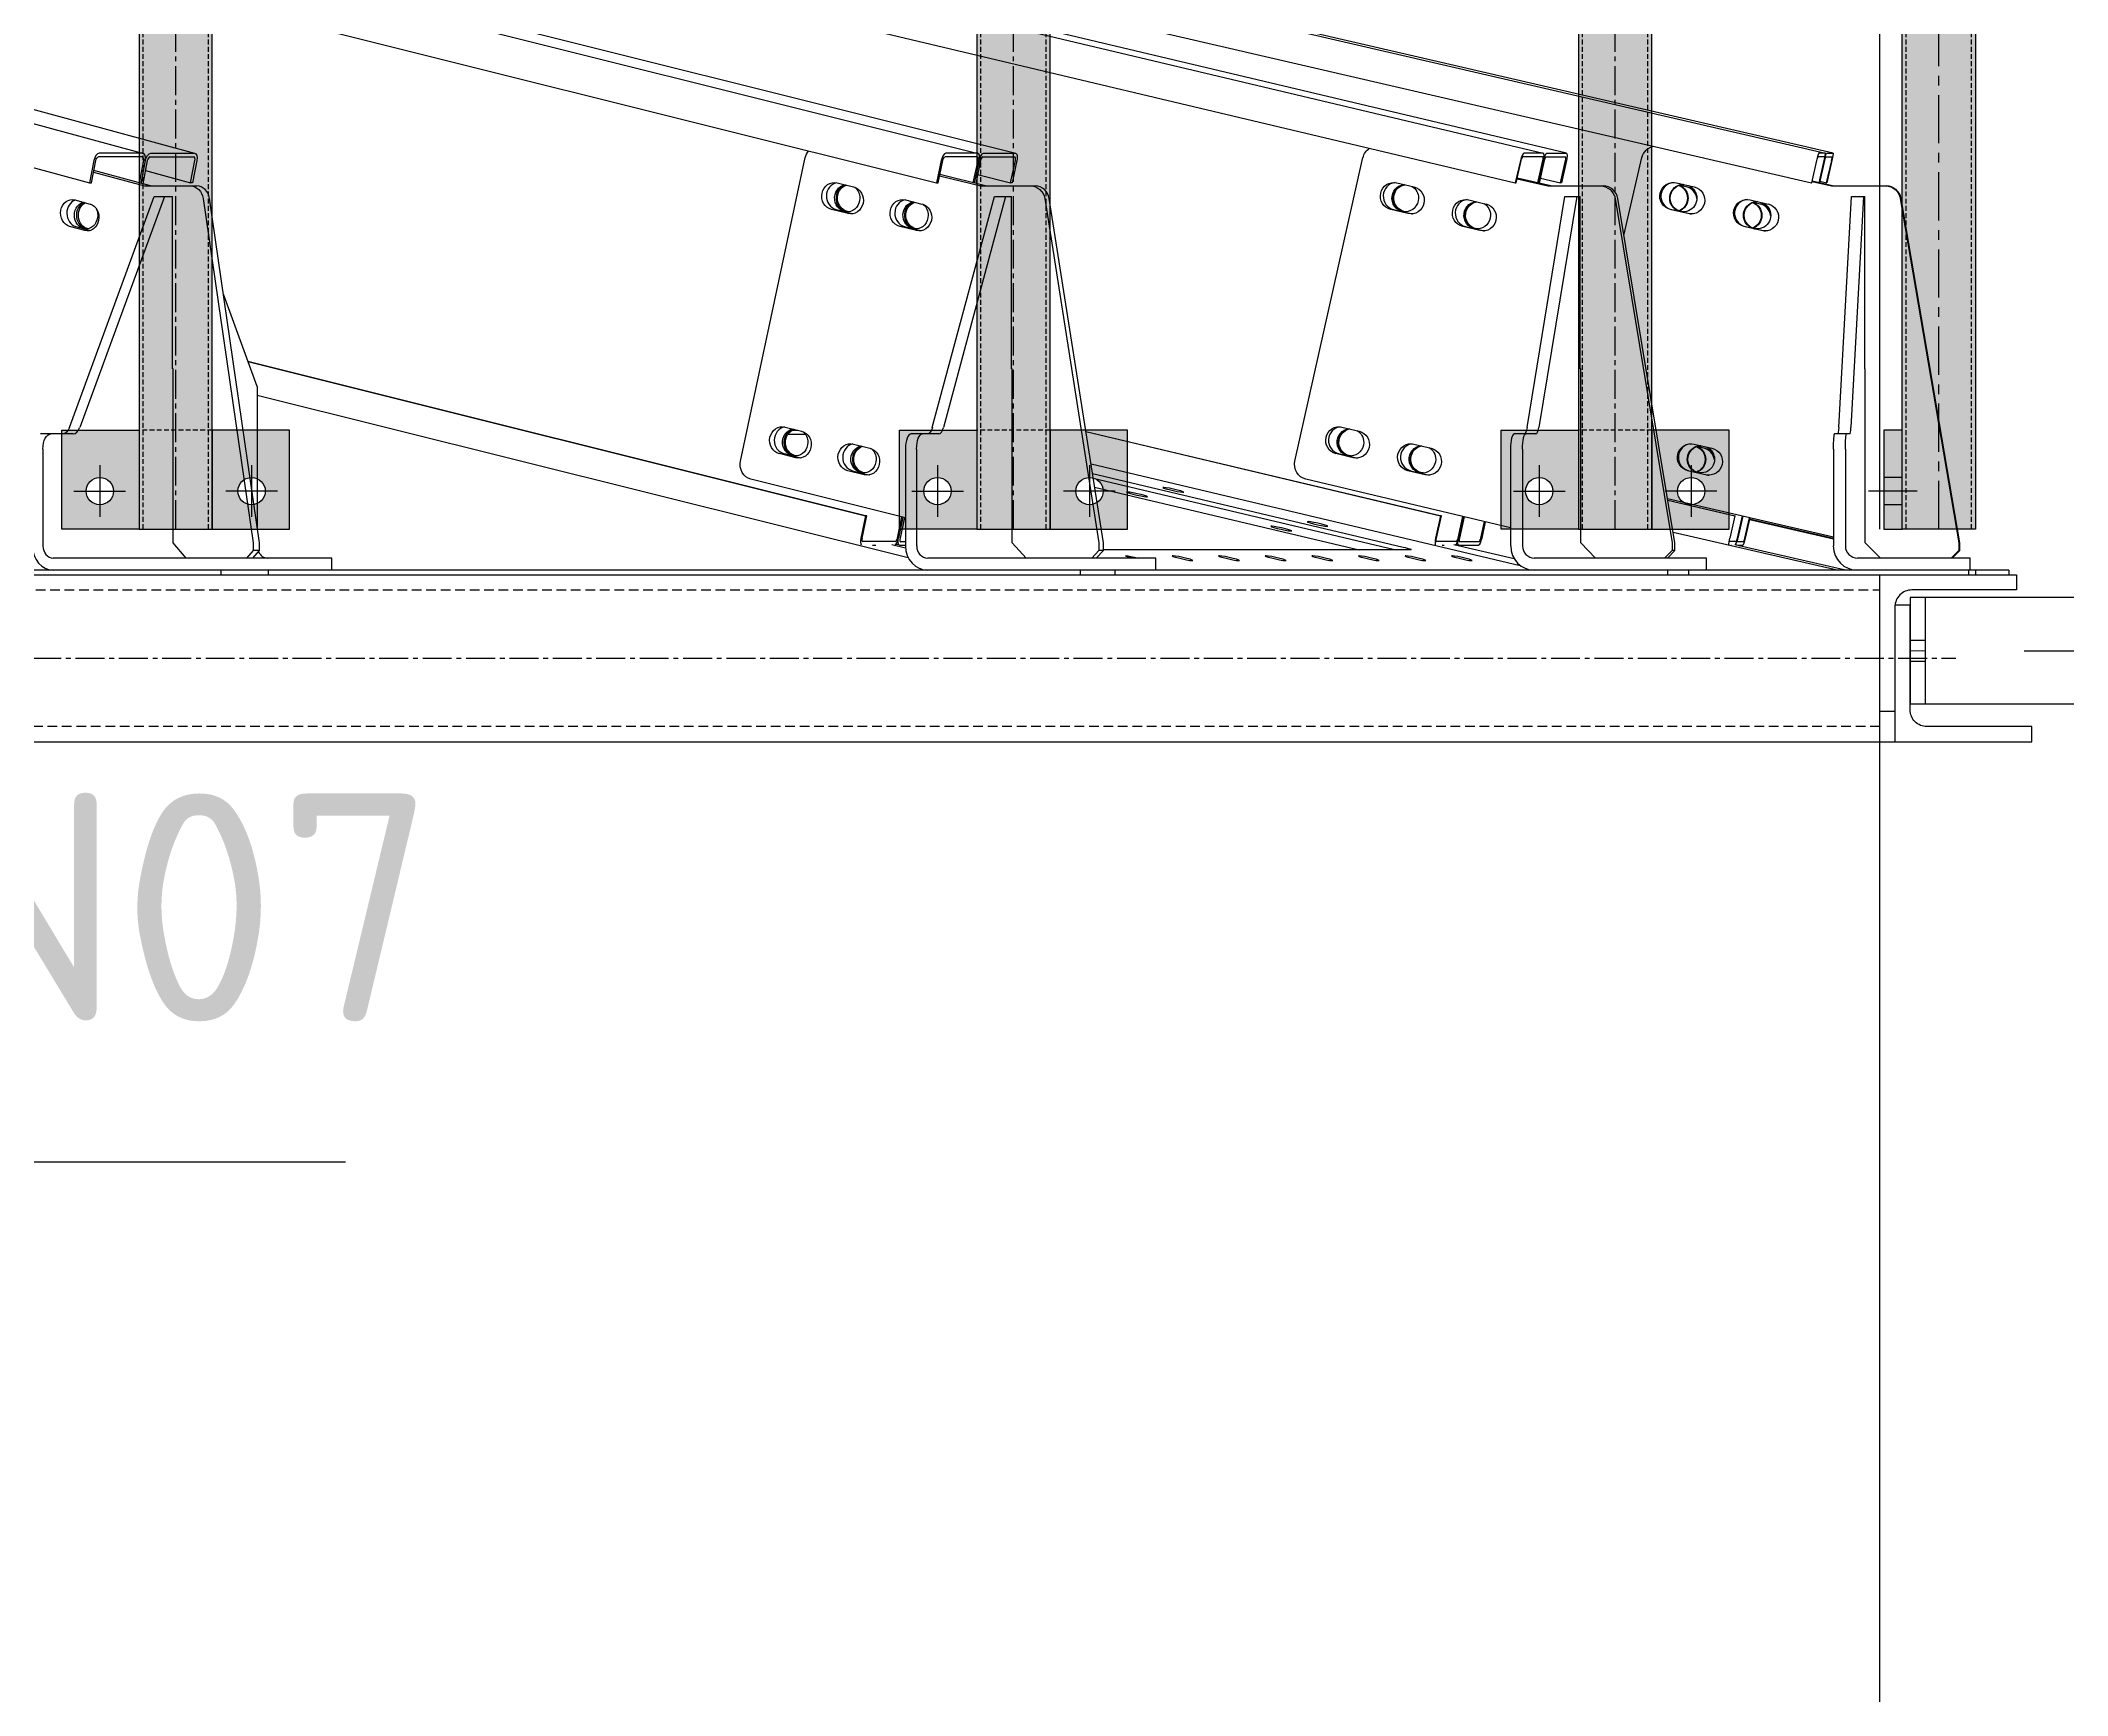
# Model space of a CAD drawing. Header units: millimetres. Extents: x -272986 to 200319, y -34579 to 49604.
# Drawn here: x 14386 to 15721, y 12907 to 13997 of the extents above; entities that cross this region are included whole.
import ezdxf

# ---------------------------------------------------------------- set-up
doc = ezdxf.new("R2010")
doc.units = ezdxf.units.MM
for name, pattern in [('CENTER', [50.8, 31.75, -6.35, 6.35, -6.35]), ('CENTER2', [28.575, 19.05, -3.175, 3.175, -3.175]), ('HIDDEN', [9.525, 6.35, -3.175]), ('HIDDEN2', [4.7625, 3.175, -1.5875])]:
    doc.linetypes.add(name, pattern=pattern)
doc.layers.get('Defpoints').update_dxf_attribs({"color": 9})
doc.layers.add('BALMORAL Centerline (ISO)', color=1, linetype='Continuous', lineweight=18, true_color=0xff0000)
for name, color, linetype in [('X 0001 M', 7, 'Continuous'), ('X 0203 M', 7, 'Continuous'), ('X 0515 M', 7, 'Continuous'), ('X 1001 M', 8, 'HIDDEN2'), ('X 1203 M', 8, 'HIDDEN2'), ('X 1515 M', 8, 'HIDDEN'), ('X 2001 M', 1, 'CENTER2'), ('X 2203 M', 1, 'CENTER'), ('X 3001 D', 5, 'Continuous'), ('X 5001 H', 8, 'Continuous'), ('X 5203 H', 255, 'Continuous')]:
    doc.layers.add(name, color=color, linetype=linetype)
doc.layers.add('X 5999 H', color=7, linetype='Continuous', true_color=0xffffff)
doc.styles.add('BIT STD. 2.5', font='isocpeur.ttf', dxfattribs={"height": 2.5})
doc.styles.add('BIT STD. 3.0', font='isocpeur.ttf', dxfattribs={"height": 2.5})
doc.dimstyles.new('BIT STD. 2.5', dxfattribs={"dimtxt": 2.5, "dimasz": 2.5, "dimexe": 1, "dimexo": 0.75, "dimgap": 1, "dimtad": 1, "dimdec": 0, "dimdsep": 46, "dimtxsty": 'BIT STD. 2.5', "dimcen": 0, "dimadec": 0, "dimazin": 0, "dimtfac": 1, "dimtdec": 0, "dimtmove": 0, "dimatfit": 3, "dimfxl": 1, "dimtfill": 1, "dimlwd": -1, "dimlwe": -1, "dimarcsym": 0})
doc.dimstyles.new('BIT STD. 3.0', dxfattribs={"dimtxt": 3, "dimasz": 3, "dimexe": 1, "dimexo": 0.75, "dimgap": 1, "dimtad": 1, "dimdec": 0, "dimdsep": 46, "dimtxsty": 'BIT STD. 3.0', "dimcen": 0, "dimadec": 0, "dimazin": 0, "dimtfac": 1, "dimtdec": 0, "dimtmove": 0, "dimatfit": 3, "dimfxl": 1, "dimtfill": 1, "dimlwd": -1, "dimlwe": -1, "dimarcsym": 0})

# ---------------------------------------------------------------- blocks, each defined once
blk = doc.blocks.new('A$C79477E6E')
at = {"extrusion": (0, 1, 0)}
for p, q in [((1005.8, 1807.2), (6655.1, 277.5)), ((6689.1, 277.5), (1039.7, 1807.2)), ((1083.3, 1807.2), (7204.7, 277.5)), ((7229.6, 277.5), (1108.2, 1807.2)), ((1134.3, 1807.2), (7576.9, 277.6)), ((7592.1, 277.6), (1149.5, 1807.2)), ((1157.4, 1807.2), (7762.7, 277.6)), ((7767.8, 277.6), (1162.5, 1807.2)), ((1334.4, 1689.1), (6619.6, 258.1)), ((1775.7, 1607.9), (7177.4, 258.1)), ((2524.8, 1453.2), (7558.5, 258.1)), ((4532.6, 1004), (7753.5, 258.1)), ((6622.5, 272.7), (6619.6, 258.1)), ((6620.9, 258.1), (6623.8, 272.7)), ((6654.3, 275.1), (6625.6, 275.1)), ((6654.8, 277.6), (6626, 277.6)), ((6655.1, 272.7), (6652.3, 258.1)), ((6656.4, 272.7), (6653.5, 257.7)), ((6657.7, 272.7), (6654.7, 257.4)), ((6659.5, 275.1), (6688.3, 275.1)), ((6660, 277.6), (6688.7, 277.6)), ((6686.2, 258.1), (6689.1, 272.7)), ((6690.4, 272.7), (6687.5, 258.1)), ((7048.3, 74.9), (7090.9, 274.7)), ((7180.5, 272.7), (7177.4, 258.1)), ((7178.4, 258.1), (7181.5, 272.7)), ((7204, 275.1), (7183, 275.1)), ((7204.5, 277.6), (7183.5, 277.6)), ((7204.5, 272.7), (7201.3, 258.1)), ((7205.4, 272.7), (7202.2, 257.9)), ((7206.4, 272.7), (7203.2, 257.6)), ((7207.8, 275.1), (7228.9, 275.1)), ((7208.4, 277.6), (7229.4, 277.6)), ((7226.2, 258.1), (7229.3, 272.7)), ((7230.3, 272.7), (7227.2, 258.1)), ((7413.3, 74.9), (7458.2, 274.7)), ((7561.8, 272.7), (7558.5, 258.1)), ((7559.1, 258.1), (7562.4, 272.7)), ((7576.3, 275.1), (7563.5, 275.1)), ((7576.9, 277.6), (7564, 277.6)), ((7576.4, 272.7), (7573.1, 258.1)), ((7577, 272.7), (7573.6, 257.9)), ((7577.5, 272.7), (7574.2, 257.8)), ((7578.7, 275.1), (7591.5, 275.1)), ((7579.2, 277.6), (7592.1, 277.6)), ((7588.3, 258.1), (7591.6, 272.7)), ((7592.1, 272.7), (7588.9, 258.1)), ((7630, 223.3), (7641.9, 274.7)), ((7756.8, 272.7), (7753.5, 258.1)), ((7753.7, 258.1), (7757, 272.7)), ((7762.1, 275.1), (7757.8, 275.1)), ((7762.7, 277.6), (7758.4, 277.6)), ((7761.7, 272.7), (7758.4, 258.1)), ((7761.9, 272.7), (7758.6, 258)), ((7762.1, 272.7), (7758.8, 258)), ((7762.9, 275.1), (7767.2, 275.1)), ((7763.5, 277.6), (7767.8, 277.6)), ((7763.5, 258.1), (7766.8, 272.7)), ((7767, 272.7), (7763.7, 258.1)), ((6619.6, 258.1), (6620.9, 258.1)), ((6622.3, 265.1), (6655.8, 256)), ((6659.9, 256), (6622.5, 266.1)), ((6655.8, 256), (6690.3, 256)), ((6656.5, 266.1), (6686.2, 258.1)), ((6687.5, 258.1), (6686.2, 258.1)), ((7112, 258.1), (7122.8, 255.4)), ((7177.4, 258.1), (7178.4, 258.1)), ((7179.4, 262.8), (7206.6, 256)), ((7209.7, 256), (7179.5, 263.5)), ((7204.4, 263.5), (7226.2, 258.1)), ((7206.6, 256), (7242.5, 256)), ((7227.2, 258.1), (7226.2, 258.1)), ((7480.4, 258.1), (7491.8, 255.4)), ((7558.5, 258.1), (7559.1, 258.1)), ((7559.7, 260.8), (7580, 256)), ((7581.9, 256), (7559.8, 261.2)), ((7575, 261.2), (7588.3, 258.1)), ((7580, 256), (7616.4, 256)), ((7588.9, 258.1), (7588.3, 258.1)), ((7664.6, 258.1), (7676.3, 255.4)), ((7671.2, 255.4), (7666.5, 256.5)), ((7666.8, 256.6), (7671.8, 255.4)), ((7753.5, 258.1), (7753.7, 258.1)), ((7767.4, 256), (7753.9, 259.1)), ((7753.9, 259), (7766.7, 256)), ((7759, 259.1), (7763.5, 258.1)), ((7763.7, 258.1), (7763.5, 258.1)), ((7766.7, 256), (7802.8, 256)), ((6606.4, 97), (6662.2, 249)), ((6610, 246.8), (6620, 244.1)), ((6669, 249), (6613.2, 97)), ((6662.2, 249), (6674.3, 249)), ((6674.3, 135.5), (6674.3, 249)), ((6694.5, 247.7), (6727.4, 21)), ((6731.6, 21), (6698.7, 247.7)), ((7119.1, 237.9), (7108.2, 240.6)), ((7111.3, 240.6), (7122.1, 237.9)), ((7157, 246.8), (7167.8, 244.1)), ((7174.6, 97), (7215.5, 249)), ((7222.9, 249), (7182, 97)), ((7215.5, 249), (7226.7, 249)), ((7226.7, 135.5), (7226.7, 249)), ((7248.6, 247.7), (7284.2, 21)), ((7287.3, 21), (7251.6, 247.7)), ((7487.8, 237.9), (7476.5, 240.6)), ((7478.3, 240.6), (7489.7, 237.9)), ((7527.8, 246.8), (7539.2, 244.1)), ((7566.2, 97), (7591.2, 249)), ((7598.9, 249), (7574, 97)), ((7591.2, 249), (7601.3, 249)), ((7601.3, 135.5), (7601.3, 249)), ((7624.2, 247.7), (7661.7, 21)), ((7663.5, 21), (7626, 247.7)), ((7672.3, 237.9), (7660.6, 240.6)), ((7661.2, 240.6), (7672.9, 237.9)), ((7713.2, 246.8), (7724.9, 244.1)), ((7719.8, 244.1), (7715.1, 245.2)), ((7715.4, 245.3), (7720.4, 244.1)), ((7771.5, 97), (7779.9, 249)), ((7787.8, 249), (7779.5, 97)), ((7779.9, 249), (7788.6, 249)), ((7788.6, 135.5), (7788.6, 249)), ((7812, 247.7), (7850.5, 21)), ((7851.1, 21), (7812.6, 247.7)), ((6616.5, 226.6), (6606.5, 229.3)), ((6610.7, 229.3), (6620.3, 226.7)), ((7164.1, 226.6), (7153.3, 229.3)), ((7156.3, 229.3), (7167.1, 226.6)), ((7535.2, 226.6), (7523.9, 229.3)), ((7525.7, 229.3), (7537.1, 226.6)), ((7720.8, 226.6), (7709.2, 229.3)), ((7709.8, 229.3), (7721.5, 226.6)), ((6730.1, 124), (6707.8, 184.7)), ((6674.7, 135.5), (6674.3, 135.5)), ((6674.7, 21), (6674.7, 135.5)), ((6723.9, 140.7), (7131.6, 38.8)), ((6724, 140.5), (7130.7, 38.8)), ((7227.2, 135.5), (7226.7, 135.5)), ((7227.2, 21), (7227.2, 135.5)), ((7601.6, 135.5), (7601.3, 135.5)), ((7601.6, 21), (7601.6, 135.5)), ((7788.9, 135.5), (7788.7, 135.5)), ((7788.9, 21), (7788.9, 135.5)), ((6730.1, 124), (6730.1, 31.2)), ((6730.1, 118.2), (7158.7, 11.4)), ((7077.7, 97.3), (7088.5, 94.6)), ((7082.5, 95.2), (7086.1, 95.2)), ((7275.7, 94.4), (7509.9, 38.8)), ((7275.7, 94.3), (7509.3, 38.8)), ((7444.3, 97.3), (7455.7, 94.6)), ((6608.9, 92.8), (6587.4, 92.8)), ((6589, 82.8), (6589, 19)), ((7091.1, 92.3), (7079.4, 92.3)), ((7122.7, 86.1), (7133.5, 83.4)), ((7156.9, 82.8), (7156.9, 19)), ((7178.9, 92.8), (7160.7, 92.8)), ((7164.3, 82.8), (7164.3, 19)), ((7491.7, 86.1), (7503.1, 83.4)), ((7555.4, 82.8), (7555.4, 19)), ((7572.1, 92.8), (7557.7, 92.8)), ((7563.2, 82.8), (7563.2, 19)), ((7676.2, 86.1), (7687.9, 83.4)), ((7682.7, 83.4), (7678.1, 84.5)), ((7678.3, 84.5), (7683.4, 83.4)), ((7767.9, 82.8), (7767.9, 19)), ((7778.8, 92.8), (7768.6, 92.8)), ((7775.8, 82.8), (7775.8, 19)), ((7084.8, 77.1), (7074, 79.8)), ((7077, 79.8), (7087.8, 77.1)), ((7129.8, 65.8), (7119, 68.5)), ((7122, 68.5), (7132.8, 65.8)), ((7279.1, 73.1), (7561.6, 6.2)), ((7451.8, 77.1), (7440.4, 79.8)), ((7442.3, 79.8), (7453.6, 77.1)), ((7499.1, 65.8), (7487.8, 68.5)), ((7489.6, 68.5), (7501, 65.8)), ((7683.8, 65.8), (7672.2, 68.5)), ((7672.8, 68.5), (7684.5, 65.8)), ((7156.9, 37.5), (7055.2, 62.9)), ((7280.1, 66.6), (7484.7, 18.2)), ((7478.9, 16.5), (7280.6, 63.4)), ((7281.5, 57.7), (7455.6, 16.5)), ((7555.4, 30.9), (7420.6, 62.9)), ((7767.9, 24.8), (7658.7, 50.1)), ((7658.9, 49.1), (7703, 38.8)), ((7658.9, 49.1), (7703.2, 38.8)), ((7130.7, 38.8), (7127.5, 24.2)), ((7128.5, 24.2), (7131.6, 38.8)), ((7131.6, 38.8), (7130.7, 38.8)), ((7154.4, 38.1), (7151.5, 24.2)), ((7155.3, 37.9), (7152.4, 24.2)), ((7156.2, 37.7), (7153.4, 24.2)), ((7509.3, 38.8), (7506, 24.2)), ((7506.6, 24.2), (7509.9, 38.8)), ((7509.9, 38.8), (7509.3, 38.8)), ((7523.8, 38.4), (7520.6, 24.2)), ((7524.3, 38.3), (7521.2, 24.2)), ((7524.9, 38.2), (7521.8, 24.2)), ((7535.8, 24.2), (7538.2, 35)), ((7538.7, 34.9), (7536.4, 24.2)), ((7662.4, 28.1), (7771.2, 3)), ((7703, 38.8), (7699.7, 24.2)), ((7699.9, 24.2), (7703.2, 38.8)), ((7703.2, 38.8), (7703, 38.8)), ((7707.9, 38.7), (7704.6, 24.2)), ((7708.1, 38.7), (7704.8, 24.2)), ((7708.3, 38.6), (7705, 24.2)), ((7709.7, 24.2), (7712.7, 37.6)), ((7712.9, 37.5), (7709.9, 24.2)), ((7767.9, 23.8), (7712.7, 36.6)), ((7712.7, 36.4), (7767.9, 23.6)), ((6683.3, 11), (6674.7, 21)), ((6727.4, 16), (6723.1, 11)), ((6727.3, 11), (6731.6, 16)), ((6727.4, 21), (6727.4, 16)), ((6731.6, 16), (6727.4, 16)), ((6731.6, 16), (6731.6, 21)), ((7150, 21.8), (7128.9, 21.8)), ((7135.3, 19.4), (7137.5, 19.4)), ((7157, 17.6), (7148, 19.8)), ((7153.1, 19.4), (7150.6, 20)), ((7153.3, 19.4), (7156.9, 19.4)), ((7153.8, 21.8), (7156.9, 21.8)), ((7236.4, 11), (7227.2, 21)), ((7284.2, 16), (7279.6, 11)), ((7282.6, 11), (7287.3, 16)), ((7284.2, 21), (7284.2, 16)), ((7287.3, 16), (7284.2, 16)), ((7287.3, 16), (7287.3, 21)), ((7489.5, 16.5), (7287.3, 16.5)), ((7519.5, 21.8), (7506.6, 21.8)), ((7510.3, 19.4), (7511.6, 19.4)), ((7557.8, 10.4), (7518.1, 19.8)), ((7521.2, 19.4), (7519.5, 19.8)), ((7521.3, 19.4), (7534.1, 19.4)), ((7521.8, 21.8), (7534.6, 21.8)), ((7611.4, 11), (7601.6, 21)), ((7661.7, 16), (7656.8, 11)), ((7658.7, 11), (7663.5, 16)), ((7661.7, 21), (7661.7, 16)), ((7663.5, 16), (7661.7, 16)), ((7663.5, 16), (7663.5, 21)), ((7703.8, 21.8), (7699.5, 21.8)), ((7700.3, 19.4), (7700.8, 19.4)), ((7775.9, 3), (7703, 19.8)), ((7704.6, 21.8), (7708.9, 21.8)), ((7705.1, 19.4), (7708.3, 19.4)), ((7798.9, 11), (7788.9, 21)), ((7850.5, 16), (7845.5, 11)), ((7846.1, 11), (7851.1, 16)), ((7850.5, 21), (7850.5, 16)), ((7851.1, 16), (7850.5, 16)), ((7851.1, 16), (7851.1, 21)), ((7883.5, 3), (-7883.5, 3)), ((-7883.5, 0), (7883.5, 0)), ((6779.2, 11), (6595.8, 11)), ((6706.2, 3), (6706.2, 0)), ((6737.3, 3), (6737.3, 0)), ((6779.2, 3), (6779.2, 11)), ((7321.8, 11), (7171.7, 11)), ((7271.9, 3), (7271.9, 0)), ((7294.8, 3), (7294.8, 0)), ((7321.8, 3), (7321.8, 11)), ((7684.4, 11), (7571, 11)), ((7658.7, 3), (7658.7, 0)), ((7672.6, 3), (7672.6, 0)), ((7684.4, 3), (7684.4, 11)), ((7858, 11), (7783.8, 11)), ((7856.8, 3), (7856.8, 0)), ((7858.1, 3), (7858.1, 11)), ((7861.5, 3), (7861.5, 0)), ((7883.5, 3), (7883.5, 0))]:
    blk.add_line(p, q, dxfattribs=at)
at = {"extrusion": (0, 0, -1)}
for centre, major_axis, ratio, start_param, end_param in [((7467.7, 272.4), (0, 10), 0.97237, -1.343904, -0.560469), ((7651.6, 272.4), (0, 10), 0.996917, -1.343904, -0.215891), ((6625.1, 272.7), (0.65, 2.41), 0.509107, -1.707783, -0.136987), ((6653.8, 272.7), (0.65, 2.41), 0.509107, -0.136987, 1.433809), ((6659, 272.7), (1.31, 4.83), 0.509107, -1.707783, -0.136987), ((6687.8, 272.7), (1.31, 4.83), 0.509107, -0.136987, 1.433809), ((7099.9, 272.4), (0, 10), 0.92388, -1.343904, -0.829253), ((7182.4, 272.7), (0.61, 2.43), 0.372875, -1.663706, -0.09291), ((7203.5, 272.7), (0.61, 2.43), 0.372875, -0.09291, 1.477887), ((7207.3, 272.7), (1.21, 4.85), 0.372875, -1.663706, -0.09291), ((7228.4, 272.7), (1.21, 4.85), 0.372875, -0.09291, 1.477887), ((7563, 272.7), (0.58, 2.43), 0.227462, -1.62475, -0.053954), ((7575.8, 272.7), (0.58, 2.43), 0.227462, -0.053954, 1.516843), ((7578.1, 272.7), (1.16, 4.86), 0.227462, -1.62475, -0.053954), ((7591, 272.7), (1.16, 4.86), 0.227462, -0.053954, 1.516843), ((7757.2, 272.7), (0.56, 2.44), 0.076448, -1.588499, -0.017702), ((7761.5, 272.7), (0.56, 2.44), 0.076448, -0.017702, 1.553094), ((7762.3, 272.7), (1.13, 4.87), 0.076448, -1.588499, -0.017702), ((7766.6, 272.7), (1.13, 4.87), 0.076448, -0.017702, 1.553094), ((6686.1, 246), (0, 10), 0.85264, 0, 1.402199), ((7110.1, 249.3), (0, -9), 0.92388, 0.226893, 3.368485), ((7118.6, 248), (0, -9), 0.92388, -1.570796, 2.958622), ((7120.5, 248), (0, -9), 0.92388, 0.115315, 2.843657), ((7120.9, 246.6), (0, 9), 0.92388, 0.226893, 3.368485), ((7118.6, 248), (0, -9), 0.92388, -2.49182, -1.570796), ((7239.5, 246), (0, 10), 0.92388, 0, 1.402199), ((7478.4, 249.3), (0, -9), 0.97237, 0.226893, 3.368485), ((7486, 248), (0, -9), 0.97237, -1.570796, 3.057377), ((7487.2, 248), (0, -9), 0.97237, 0.066738, 2.970881), ((7489.8, 246.6), (0, 9), 0.97237, 0.226893, 3.368485), ((7486, 248), (0, -9), 0.97237, -2.603591, -1.570796), ((7614.6, 246), (0, 10), 0.97237, 0, 1.402199), ((7662.6, 249.3), (0, -9), 0.996917, 0.226893, 3.368485), ((7669.1, 248), (0, -9), 0.996917, -1.570796, 3.190843), ((7669.5, 248), (0, -9), 0.996917, 0.021863, 3.119729), ((7662.9, 248), (0, 9), 0.996917, 0.372789, 1.570796), ((7663.3, 248), (0, 9), 0.996917, 0.349419, 1.570796), ((7669.8, 246.6), (0, 9), 0.996917, 0.226893, 1.003528), ((7674.3, 246.6), (0, 9), 0.996917, 0.226893, 3.368485), ((7669.1, 248), (0, -9), 0.996917, -2.737058, -1.570796), ((7802.2, 246), (0, 10), 0.996917, 0, 1.402199), ((6608.3, 238.1), (0, -9), 0.85264, 0.226893, 3.368485), ((6617.4, 236.7), (0, -9), 0.85264, -1.570796, 2.868243), ((6620, 236.7), (0, -9), 0.85264, 0.171055, 2.726458), ((6618.2, 235.4), (0, 9), 0.85264, 0.226893, 3.368485), ((6617.4, 236.7), (0, -9), 0.85264, -2.089408, -1.570796), ((7155.1, 238.1), (0, -9), 0.92388, 0.226893, 3.368485), ((7163.6, 236.7), (0, -9), 0.92388, -1.570796, 2.958622), ((7165.5, 236.7), (0, -9), 0.92388, 0.115315, 2.843657), ((7165.9, 235.4), (0, 9), 0.92388, 0.226893, 3.368485), ((7163.6, 236.7), (0, -9), 0.92388, -2.49182, -1.570796), ((7525.8, 238.1), (0, -9), 0.97237, 0.226893, 3.368485), ((7533.4, 236.7), (0, -9), 0.97237, -1.570796, 3.057377), ((7534.5, 236.7), (0, -9), 0.97237, 0.066738, 2.970881), ((7537.2, 235.4), (0, 9), 0.97237, 0.226893, 3.368485), ((7533.4, 236.7), (0, -9), 0.97237, -2.603591, -1.570796), ((7662.9, 248), (0, -9), 0.996917, -1.570796, -0.372789), ((7663.3, 248), (0, -9), 0.996917, -1.570796, -0.349419), ((7711.2, 238.1), (0, -9), 0.996917, 0.226893, 3.368485), ((7717.7, 236.7), (0, -9), 0.996917, -1.570796, 3.190843), ((7718, 236.7), (0, -9), 0.996917, 0.021863, 3.119729), ((7711.5, 236.7), (0, 9), 0.996917, 0.372789, 1.570796), ((7711.9, 236.7), (0, 9), 0.996917, 0.349419, 1.570796), ((7718.4, 235.4), (0, 9), 0.996917, 0.226893, 1.003528), ((7722.9, 235.4), (0, 9), 0.996917, 0.226893, 3.368485), ((7717.7, 236.7), (0, -9), 0.996917, -2.737058, -1.570796), ((7711.5, 236.7), (0, -9), 0.996917, -1.570796, -0.372789), ((7711.9, 236.7), (0, -9), 0.996917, -1.570796, -0.349419), ((6602.1, 102.8), (0, -10), 0.522499, -0.958194, 0), ((7075.8, 88.5), (0, -9), 0.92388, 0.226893, 3.368485), ((7084.3, 87.2), (0, -9), 0.92388, -1.570796, 2.958622), ((7086.2, 87.2), (0, -9), 0.92388, 0.115315, 2.843657), ((7086.6, 85.8), (0, 9), 0.92388, 0.226893, 3.368485), ((7084.3, 87.2), (0, -9), 0.92388, -2.49182, -1.570796), ((7171.5, 102.8), (0, -10), 0.382683, -0.958194, 0), ((7442.4, 88.5), (0, -9), 0.97237, 0.226893, 3.368485), ((7449.9, 87.2), (0, -9), 0.97237, -1.570796, 3.057377), ((7451.1, 87.2), (0, -9), 0.97237, 0.066738, 2.970881), ((7453.7, 85.8), (0, 9), 0.97237, 0.226893, 3.368485), ((7449.9, 87.2), (0, -9), 0.97237, -2.603591, -1.570796), ((7564.3, 102.8), (0, -10), 0.233445, -0.958194, 0), ((7770.8, 102.8), (0, -10), 0.078459, -0.958194, 0), ((6594.2, 82.8), (0, 10), 0.522499, -1.570796, 0), ((7120.8, 77.3), (0, -9), 0.92388, 0.226893, 3.368485), ((7129.3, 76), (0, -9), 0.92388, -1.570796, 2.958622), ((7131.2, 76), (0, -9), 0.92388, 0.115315, 2.843657), ((7131.6, 74.6), (0, 9), 0.92388, 0.226893, 3.368485), ((7129.3, 76), (0, -9), 0.92388, -2.49182, -1.570796), ((7168.1, 82.8), (0, 10), 0.382683, -1.570796, 0), ((7489.7, 77.3), (0, -9), 0.97237, 0.226893, 3.368485), ((7497.3, 76), (0, -9), 0.97237, -1.570796, 3.057377), ((7498.4, 76), (0, -9), 0.97237, 0.066738, 2.970881), ((7501.1, 74.6), (0, 9), 0.97237, 0.226893, 3.368485), ((7497.3, 76), (0, -9), 0.97237, -2.603591, -1.570796), ((7565.5, 82.8), (0, 10), 0.233445, -1.570796, 0), ((7674.2, 77.3), (0, -9), 0.996917, 0.226893, 3.368485), ((7680.7, 76), (0, -9), 0.996917, -1.570796, 3.190843), ((7681, 76), (0, -9), 0.996917, 0.021863, 3.119729), ((7674.5, 76), (0, 9), 0.996917, 0.372789, 1.570796), ((7674.9, 76), (0, 9), 0.996917, 0.349419, 1.570796), ((7681.4, 74.6), (0, 9), 0.996917, 0.226893, 1.003528), ((7685.9, 74.6), (0, 9), 0.996917, 0.226893, 3.368485), ((7680.7, 76), (0, -9), 0.996917, -2.737058, -1.570796), ((7776.6, 82.8), (0, 10), 0.078459, -1.570796, 0), ((7057.3, 72.7), (0, -10), 0.92388, 0.226893, 1.797689), ((7422.8, 72.7), (0, -10), 0.97237, 0.226893, 1.797689), ((7674.5, 76), (0, -9), 0.996917, -1.570796, -0.372789), ((7674.9, 76), (0, -9), 0.996917, -1.570796, -0.349419), ((7309.4, 52.9), (6.84, -1.5), 0.069514, -4.405780500944054, 1.877404806235532), ((7333.3, 55.9), (-6.84, 1.5), 0.069514, -4.405780500944053, 1.877404806235533), ((7404.4, 30.4), (6.84, -1.5), 0.069514, -4.405780500944054, 1.877404806235532), ((7428.3, 33.4), (-6.84, 1.5), 0.069514, -4.405780500944053, 1.877404806235533), ((7129.5, 24.2), (-0.61, -2.43), 0.372875, -0.09291, 1.477887), ((7150.5, 24.2), (-0.61, -2.43), 0.372875, -1.663706, -0.09291), ((7154.3, 24.2), (-1.21, -4.85), 0.372875, -0.09291, 1.477887), ((7483, 18.1), (6.84, -1.5), 0.069514, -1.340711, 0.306608), ((7507.2, 24.2), (-0.58, -2.43), 0.227462, -0.053954, 1.516843), ((7520, 24.2), (-0.58, -2.43), 0.227462, -1.62475, -0.053954), ((7522.3, 24.2), (-1.16, -4.86), 0.227462, -0.053954, 1.516843), ((7535.2, 24.2), (-1.16, -4.86), 0.227462, -1.62475, -0.053954), ((7700, 24.2), (-0.56, -2.44), 0.076448, -0.017702, 1.553094), ((7704.4, 24.2), (-0.56, -2.44), 0.076448, -1.588499, -0.017702), ((7705.1, 24.2), (-1.13, -4.87), 0.076448, 0.305268, 1.553094), ((7709.5, 24.2), (-1.13, -4.87), 0.076448, -1.588499, -0.017702), ((7308.7, 10.9), (-6.84, 1.5), 0.069514, -1.18363, 1.796847), ((7339.4, 10.9), (-6.84, 1.5), 0.069514, -4.405780500944053, 1.877404806235533), ((7370, 10.9), (-6.84, 1.5), 0.069514, -4.405780500944053, 1.877404806235533), ((7400.7, 10.9), (-6.84, 1.5), 0.069514, -4.405780500944053, 1.877404806235533), ((7431.4, 10.9), (-6.84, 1.5), 0.069514, -4.405780500944053, 1.877404806235533), ((7462, 10.9), (-6.84, 1.5), 0.069514, -4.405780500944053, 1.877404806235533), ((7492.7, 10.9), (-6.84, 1.5), 0.069514, -4.405780500944053, 1.877404806235533), ((7523.3, 10.9), (-6.84, 1.5), 0.069514, -4.405780500944053, 1.877404806235533)]:
    blk.add_ellipse(centre, major_axis=major_axis, ratio=ratio, start_param=start_param, end_param=end_param, dxfattribs=at)
for centre, major_axis, ratio, start_param, end_param in [((6625.1, 272.7), (1.31, 4.83), 0.509107, 0.136987, 1.707783), ((6653.8, 272.7), (1.31, 4.83), 0.509107, -1.433809, 0.136987), ((6659, 272.7), (0.65, 2.41), 0.509107, 0.136987, 1.707783), ((6687.8, 272.7), (0.65, 2.41), 0.509107, -1.433809, 0.136987), ((7182.4, 272.7), (1.21, 4.85), 0.372875, 0.09291, 1.663706), ((7203.5, 272.7), (1.21, 4.85), 0.372875, -1.477887, 0.09291), ((7207.3, 272.7), (0.61, 2.43), 0.372875, 0.09291, 1.663706), ((7228.4, 272.7), (0.61, 2.43), 0.372875, -1.477887, 0.09291), ((7563, 272.7), (1.16, 4.86), 0.227462, 0.053954, 1.62475), ((7575.8, 272.7), (1.16, 4.86), 0.227462, -1.516843, 0.053954), ((7578.1, 272.7), (0.58, 2.43), 0.227462, 0.053954, 1.62475), ((7591, 272.7), (0.58, 2.43), 0.227462, -1.516843, 0.053954), ((7757.2, 272.7), (1.13, 4.87), 0.076448, 0.017702, 1.588499), ((7761.5, 272.7), (1.13, 4.87), 0.076448, -1.553094, 0.017702), ((7762.3, 272.7), (0.56, 2.44), 0.076448, 0.017702, 1.588499), ((7766.6, 272.7), (0.56, 2.44), 0.076448, -1.553094, 0.017702), ((6690.3, 246), (0, 10), 0.85264, -1.402199, 0), ((7113.2, 249.3), (0, 9), 0.92388, 0.185151, 2.9147), ((7119.5, 248), (0, 9), 0.92388, 0.243716, 3.084031), ((7242.5, 246), (0, 10), 0.92388, -1.402199, 0), ((7480.3, 249.3), (0, 9), 0.97237, 0.106905, 2.9147), ((7486.6, 248), (0, 9), 0.97237, 0.129982, 3.108242), ((7616.4, 246), (0, 10), 0.97237, -1.402199, 0), ((7663.3, 249.3), (0, 9), 0.996917, 0.034986, 2.9147), ((7669.3, 248), (0, 9), 0.996917, 0.010931, 3.130662), ((7663.1, 248), (0, 9), 0.996917, -1.570796, -0.361078), ((7669.2, 246.6), (0, 9), 0.996917, -1.438347, -0.226893), ((7802.8, 246), (0, 10), 0.996917, -1.402199, 0), ((6612.4, 238.1), (0, 9), 0.85264, 0.273349, 2.9147), ((6618.7, 236.7), (0, 9), 0.85264, 0.348139, 3.056378), ((7158.2, 238.1), (0, 9), 0.92388, 0.185151, 2.9147), ((7164.5, 236.7), (0, 9), 0.92388, 0.243716, 3.084031), ((7527.7, 238.1), (0, 9), 0.97237, 0.106905, 2.9147), ((7534, 236.7), (0, 9), 0.97237, 0.129982, 3.108242), ((7663.1, 248), (0, -9), 0.996917, 0.361078, 1.570796), ((7711.8, 238.1), (0, 9), 0.996917, 0.034986, 2.9147), ((7717.9, 236.7), (0, 9), 0.996917, 0.010931, 3.130662), ((7711.7, 236.7), (0, 9), 0.996917, -1.570796, -0.361078), ((7717.7, 235.4), (0, 9), 0.996917, -1.438347, -0.226893), ((7124, 246.6), (0, -9), 0.92388, -0.226893, -0.185151), ((7491.7, 246.6), (0, -9), 0.97237, -0.226893, -0.106905), ((7674.9, 246.6), (0, -9), 0.996917, -0.226893, -0.034986), ((7711.7, 236.7), (0, -9), 0.996917, 0.361078, 1.570796), ((7169, 235.4), (0, -9), 0.92388, -0.226893, -0.185151), ((7539.1, 235.4), (0, -9), 0.97237, -0.226893, -0.106905), ((7723.5, 235.4), (0, -9), 0.996917, -0.226893, -0.034986), ((6608.9, 102.8), (0, -10), 0.522499, 0, 0.958194), ((7078.9, 88.5), (0, 9), 0.92388, 0.185151, 2.9147), ((7085.2, 87.2), (0, 9), 0.92388, 0.243716, 3.084031), ((7178.9, 102.8), (0, -10), 0.382683, 0, 0.958194), ((7444.2, 88.5), (0, 9), 0.97237, 0.106905, 2.9147), ((7450.5, 87.2), (0, 9), 0.97237, 0.129982, 3.108242), ((7572.1, 102.8), (0, -10), 0.233445, 0, 0.958194), ((7778.8, 102.8), (0, -10), 0.078459, 0, 0.958194), ((7123.9, 77.3), (0, 9), 0.92388, 0.185151, 2.9147), ((7130.3, 76), (0, 9), 0.92388, 0.243716, 3.084031), ((7160.7, 82.8), (0, 10), 0.382683, 0, 1.570796), ((7491.6, 77.3), (0, 9), 0.97237, 0.106905, 2.9147), ((7497.9, 76), (0, 9), 0.97237, 0.129982, 3.108242), ((7557.7, 82.8), (0, 10), 0.233445, 0, 1.570796), ((7674.8, 77.3), (0, 9), 0.996917, 0.034986, 2.9147), ((7680.8, 76), (0, 9), 0.996917, 0.010931, 3.130662), ((7674.7, 76), (0, 9), 0.996917, -1.570796, -0.361078), ((7680.7, 74.6), (0, 9), 0.996917, -1.438347, -0.226893), ((7768.6, 82.8), (0, 10), 0.078459, 0, 1.570796), ((7089.7, 85.8), (0, -9), 0.92388, -0.226893, -0.185151), ((7455.6, 85.8), (0, -9), 0.97237, -0.226893, -0.106905), ((7674.7, 76), (0, -9), 0.996917, 0.361078, 1.570796), ((7134.7, 74.6), (0, -9), 0.92388, -0.226893, -0.185151), ((7503, 74.6), (0, -9), 0.97237, -0.226893, -0.106905), ((7686.5, 74.6), (0, -9), 0.996917, -0.226893, -0.034986), ((6595.8, 19), (0, -16), 0.85264, -1.570796, 0), ((6595.8, 19), (0, -8), 0.85264, -1.570796, 0), ((6736.9, 19), (0, -8), 0.85264, -1.078515, 0), ((7129.5, 24.2), (-1.21, -4.85), 0.372875, -1.477887, -0.284237), ((7150.5, 24.2), (-1.21, -4.85), 0.372875, 0.215602, 1.663706), ((7154.3, 24.2), (-0.61, -2.43), 0.372875, -1.477887, 0.09291), ((7171.7, 19), (0, -16), 0.92388, -1.570796, 0), ((7171.7, 19), (0, -8), 0.92388, -1.570796, 0), ((7507.2, 24.2), (-1.16, -4.86), 0.227462, -1.516843, -0.323193), ((7520, 24.2), (-1.16, -4.86), 0.227462, 0.326277, 1.62475), ((7522.3, 24.2), (-0.58, -2.43), 0.227462, -1.516843, 0.053954), ((7535.2, 24.2), (-0.58, -2.43), 0.227462, 0.053954, 1.62475), ((7571, 19), (0, -16), 0.97237, -1.570796, 0), ((7571, 19), (0, -8), 0.97237, -1.570796, 0), ((7700, 24.2), (-1.13, -4.87), 0.076448, -1.553094, -0.359444), ((7704.4, 24.2), (1.13, 4.87), 0.076448, -2.734893, -1.553094), ((7705.1, 24.2), (-0.56, -2.44), 0.076448, -1.553094, 0.017702), ((7709.5, 24.2), (-0.56, -2.44), 0.076448, 0.017702, 1.588499), ((7783.8, 19), (0, -16), 0.996917, -1.570796, 0), ((7783.8, 19), (0, -8), 0.996917, -1.570796, 0)]:
    blk.add_ellipse(centre, major_axis=major_axis, ratio=ratio, start_param=start_param, end_param=end_param)
blk = doc.blocks.new('*D706')
at = {"layer": 'Defpoints', "color": 0, "transparency": 16777216}
for p in [(15597, 17732.4), (0, 13630), (15597, 13630)]:
    blk.add_point(p, dxfattribs=at)
at = {"layer": 'X 3001 D', "color": 0, "transparency": 16777216}
for p, q in [((0, 13675), (0, 17792.4)), ((15597, 13675), (15597, 17792.4)), ((180, 17732.4), (15417, 17732.4))]:
    blk.add_line(p, q, dxfattribs=at)
for points in [[(180, 17762.4), (180, 17702.4), (0, 17732.4)], [(15417, 17762.4), (15417, 17702.4), (15597, 17732.4)]]:
    blk.add_solid(points, dxfattribs=at)
at = {"layer": 'X 3001 D', "color": 0, "transparency": 16777216, "insert": (7798.5, 17882.4), "char_height": 150, "attachment_point": 5, "style": 'BIT STD. 3.0', "bg_fill": 3, "box_fill_scale": 1.1, "bg_fill_color": 256, "bg_fill_true_color": 13158600, "bg_fill_transparency": 0}
blk.add_mtext('INTERNAL TANK DIAMETER - %%C15597mm (20 PLATES ROUND)', dxfattribs=at)
blk = doc.blocks.new('*U756')
at = {"layer": 'X 0515 M'}
for p, q in [((0, 55), (15597, 55)), ((-10, -55), (15607, -55))]:
    blk.add_line(p, q, dxfattribs=at)
for points in [[(15597, -35), (15597, 55), (15687, 55), (15687, 45), (15618, 45, 0.414214), (15607, 34), (15607, -35)], [(15607, 35), (15607, -55), (15697, -55), (15697, -45), (15628, -45, -0.414214), (15617, -34), (15617, 35)]]:
    blk.add_lwpolyline(points, format="xyb", close=True, dxfattribs=at)
at = {"layer": 'X 1515 M'}
for p, q in [((0, 45), (15597, 45)), ((15597, -45), (0, -45))]:
    blk.add_line(p, q, dxfattribs=at)
blk = doc.blocks.new('*U654')
at = {"layer": 'BALMORAL Centerline (ISO)', "color": 0, "linetype": 'CENTER2', "transparency": 16777216}
for p, q in [((0, 3), (0, 15.1)), ((-15.1, 0), (-3, 0)), ((3, 0), (15.1, 0)), ((0, -15.1), (0, -3))]:
    blk.add_line(p, q, dxfattribs=at)
at = {"layer": 'BALMORAL Centerline (ISO)', "color": 0, "linetype": 'Continuous', "transparency": 16777216}
for p, q in [((-1.5, 0), (1.5, 0)), ((0, -1.5), (0, 1.5))]:
    blk.add_line(p, q, dxfattribs=at)
blk = doc.blocks.new('*U655')
at = {"layer": 'BALMORAL Centerline (ISO)', "color": 0, "linetype": 'CENTER2', "transparency": 16777216}
for p, q in [((0, 3), (0, 15.1)), ((-15.1, 0), (-3, 0)), ((3, 0), (15.1, 0)), ((0, -15.1), (0, -3))]:
    blk.add_line(p, q, dxfattribs=at)
at = {"layer": 'BALMORAL Centerline (ISO)', "color": 0, "linetype": 'Continuous', "transparency": 16777216}
for p, q in [((-1.5, 0), (1.5, 0)), ((0, -1.5), (0, 1.5))]:
    blk.add_line(p, q, dxfattribs=at)
blk = doc.blocks.new('*U652')
at = {"layer": 'BALMORAL Centerline (ISO)', "color": 0, "linetype": 'CENTER2', "transparency": 16777216}
for p, q in [((-11.12, 0), (-2.2, 0)), ((0, 2.2), (0, 11.12)), ((2.2, 0), (11.12, 0)), ((0, -11.12), (0, -2.2))]:
    blk.add_line(p, q, dxfattribs=at)
at = {"layer": 'BALMORAL Centerline (ISO)', "color": 0, "linetype": 'Continuous', "transparency": 16777216}
for p, q in [((-1.1, 0), (1.1, 0)), ((0, -1.1), (0, 1.1))]:
    blk.add_line(p, q, dxfattribs=at)
blk = doc.blocks.new('*U653')
at = {"layer": 'BALMORAL Centerline (ISO)', "color": 0, "linetype": 'CENTER2', "transparency": 16777216}
for p, q in [((-7.12, 0), (-1.4, 0)), ((0, 1.4), (0, 7.12)), ((1.4, 0), (7.12, 0)), ((0, -7.12), (0, -1.4))]:
    blk.add_line(p, q, dxfattribs=at)
at = {"layer": 'BALMORAL Centerline (ISO)', "color": 0, "linetype": 'Continuous', "transparency": 16777216}
for p, q in [((-0.7, 0), (0.7, 0)), ((0, -0.7), (0, 0.7))]:
    blk.add_line(p, q, dxfattribs=at)
blk = doc.blocks.new('*U651')
blk.add_lwpolyline([(10, -35), (278.5, -35), (278.5, -35), (343.5, -35), (343.5, 19), (311, 19, -1), (311, 41), (343.5, 41), (343.5, 175), (278.5, 175), (278.5, 35), (10, 35)], format="xyb")
for points in [[(318, 153), (318, 137, -1), (304, 137), (304, 153, -1)], [(318, 98), (318, 82, -1), (304, 82), (304, 98, -1)]]:
    blk.add_lwpolyline(points, format="xyb", close=True)
blk.add_lwpolyline([(0, -35), (10, -35), (10, 35), (0, 35)], close=True)
blk.add_circle((311, -20), 7)
at = {"layer": 'BALMORAL Centerline (ISO)'}
blk.add_line((0, 0), (10, 0), dxfattribs=at)
at = {"layer": 'X 5001 H'}
for p, q in [((0, 7), (10, 7)), ((0, -7), (10, -7))]:
    blk.add_line(p, q, dxfattribs=at)
at = {"layer": 'BALMORAL Centerline (ISO)', "linetype": 'CENTER2', "rotation": 270}
for name, p in [('*U655', (311, 145)), ('*U654', (311, 90)), ('*U652', (311, 30)), ('*U653', (311, -20))]:
    blk.add_blockref(name, p, dxfattribs=at)
blk = doc.blocks.new('HD-HRST-01-SIDE')
at = {"layer": 'X 5203 H', "ltscale": 10}
h = blk.add_hatch(color=256, dxfattribs=at)
edge = h.paths.add_edge_path()
edge.add_arc((36.2, 545), 38, 50.541, 129.459, ccw=False)
edge.add_line((60.3, 574.3), (60.3, 1065.7))
edge.add_arc((36.2, 1095), 38, 230.541, 309.459, ccw=False)
edge.add_line((12, 1065.7), (12, 574.3))
edge = h.paths.add_edge_path()
edge.add_arc((36.2, 545), 38, 0, 360)
edge = h.paths.add_edge_path()
edge.add_line((60.3, 515.7), (60.3, -25))
edge.add_line((60.3, -25), (12, -25))
edge.add_line((12, -25), (12, 515.7))
edge.add_arc((36.2, 545), 38, 230.541, 309.459)
edge = h.paths.add_edge_path(flags=17)
edge.add_arc((36.2, 545), 21.5, 0, 360)
edge = h.paths.add_edge_path(flags=17)
edge.add_arc((36.2, 1095), 21.5, 0, 360)
edge = h.paths.add_edge_path()
edge.add_arc((36.2, 1095), 38, 0, 360)
h.paths.add_polyline_path([(0, -25), (12, -25), (12, 40), (0, 40)])
at = {"layer": 'X 0203 M'}
blk.add_lwpolyline([(60.3, 515.7), (60.3, -25), (12, -25), (12, 515.7, 0.358633)], format="xyb", close=True, dxfattribs=at)
at = {"layer": 'X 0203 M', "ltscale": 10}
blk.add_lwpolyline([(0, -25), (12, -25), (12, 40), (0, 40)], close=True, dxfattribs=at)
at = {"layer": 'X 1203 M'}
for p, q in [((14.7, -25), (14.7, 513.7)), ((57.7, -25), (57.7, 513.7))]:
    blk.add_line(p, q, dxfattribs=at)
at = {"layer": 'X 1203 M', "ltscale": 10}
for p, q in [((12, 9), (0, 9)), ((12, -9), (0, -9))]:
    blk.add_line(p, q, dxfattribs=at)
at = {"layer": 'X 2203 M'}
blk.add_line((36.2, -25), (36.2, 1158), dxfattribs=at)
at = {"layer": 'X 2203 M', "ltscale": 10}
blk.add_line((22, 0), (-10, 0), dxfattribs=at)
blk = doc.blocks.new('*U93')
blk.add_blockref('HD-HRST-01-SIDE', (0, 0))
blk = doc.blocks.new('Heavy Duty - HR Std - front elev')
at = {"layer": 'X 5999 H', "ltscale": 10, "true_color": 0xc7c8ca}
h = blk.add_hatch(color=9, dxfattribs=at)
edge = h.paths.add_edge_path()
edge.add_arc((50, 545), 38, 50.541, 129.459, ccw=False)
edge.add_line((74.1, 574.3), (74.1, 1065.7))
edge.add_arc((50, 1095), 38, 230.541, 309.459, ccw=False)
edge.add_line((25.9, 1065.7), (25.9, 574.3))
edge = h.paths.add_edge_path()
edge.add_line((74.9, 1066.3), (74.9, 1123.7))
edge.add_arc((50, 1095), 38, 48.9937, 131.0063)
edge.add_line((25.1, 1123.7), (25.1, 1066.3))
edge.add_arc((50, 1095), 38, 228.9937, 311.0063)
edge = h.paths.add_edge_path()
edge.add_arc((50, 545), 38, 230.541, 309.459, ccw=False)
edge.add_line((25.9, 515.7), (25.9, -25))
edge.add_line((25.9, -25), (-25, -25))
edge.add_line((-25, -25), (-25, 40))
edge.add_line((-25, 40), (25.9, 40))
edge.add_line((25.9, 40), (25.9, -25))
edge.add_line((25.9, -25), (74.1, -25))
edge.add_line((74.1, -25), (125, -25))
edge.add_line((125, -25), (125, 40))
edge.add_line((125, 40), (74.1, 40))
edge.add_line((74.1, 40), (74.1, -25))
edge.add_line((74.1, -25), (74.1, 515.7))
edge = h.paths.add_edge_path()
edge.add_line((74.9, 516.3), (74.9, 573.7))
edge.add_arc((50, 545), 38, 48.9937, 131.0063)
edge.add_line((25.1, 573.7), (25.1, 516.3))
edge.add_arc((50, 545), 38, 228.9937, 311.0063)
edge = h.paths.add_edge_path(flags=16)
edge.add_arc((100, 0), 9, 0, 360)
edge = h.paths.add_edge_path(flags=16)
edge.add_arc((0, 0), 9, 0, 360)
at = {"layer": 'X 0001 M', "ltscale": 10}
blk.add_lwpolyline([(74.1, 515.7, -0.358633), (25.9, 515.7), (25.9, -25), (-25, -25), (-25, 40), (25.9, 40), (25.9, -25), (74.1, -25), (125, -25), (125, 40), (74.1, 40), (74.1, -25)], format="xyb", close=True, dxfattribs=at)
for centre in [(0, 0), (100, 0)]:
    blk.add_circle(centre, 9, dxfattribs=at)
at = {"layer": 'X 1001 M'}
for p, q in [((28.5, -25), (28.5, 513.7)), ((71.5, -25), (71.5, 513.7))]:
    blk.add_line(p, q, dxfattribs=at)
blk.add_lwpolyline([(74.1, 40), (25.9, 40)], dxfattribs=at)
at = {"layer": 'X 2001 M'}
blk.add_line((50, -25), (50, 1158), dxfattribs=at)
at = {"layer": 'X 2001 M', "ltscale": 10}
for p, q in [((0, 17), (0, -17)), ((100, 17), (100, -17)), ((-17, 0), (17, 0)), ((117, 0), (83, 0))]:
    blk.add_line(p, q, dxfattribs=at)
blk = doc.blocks.new('*D694')
at = {"layer": 'Defpoints', "color": 0, "transparency": 16777216}
for p in [(15647, 13595), (17853.6, 13595), (15647, 12395)]:
    blk.add_point(p, dxfattribs=at)
at = {"layer": 'X 3001 D', "color": 0, "transparency": 16777216}
for p, q in [((15692, 13595), (17913.6, 13595)), ((17853.6, 12545), (17853.6, 13445)), ((15692, 12395), (17913.6, 12395))]:
    blk.add_line(p, q, dxfattribs=at)
for points in [[(17828.6, 13445), (17878.6, 13445), (17853.6, 13595)], [(17828.6, 12545), (17878.6, 12545), (17853.6, 12395)]]:
    blk.add_solid(points, dxfattribs=at)
at = {"layer": 'X 3001 D', "color": 0, "transparency": 16777216, "insert": (17718.6, 12995), "char_height": 150, "attachment_point": 5, "rotation": 90, "style": 'BIT STD. 2.5', "bg_fill": 3, "box_fill_scale": 1.1, "bg_fill_color": 256, "bg_fill_true_color": 13158600, "bg_fill_transparency": 0}
blk.add_mtext('1200', dxfattribs=at)
blk = doc.blocks.new('*D688')
at = {"layer": 'Defpoints', "color": 0, "transparency": 16777216}
for p in [(8011.6, 13259), (11215.5, 13258.5), (390.3, 0.5)]:
    blk.add_point(p, dxfattribs=at)
at = {"layer": 'X 3001 D', "color": 0, "transparency": 16777216}
for p, q in [((8056.6, 13259), (10495.5, 13259)), ((10495.5, 13259), (10855.5, 13258.5)), ((10855.5, 13258.5), (14586.8, 13258.5))]:
    blk.add_line(p, q, dxfattribs=at)
at = {"layer": 'X 3001 D', "color": 0, "transparency": 16777216, "insert": (12931.1, 13408.5), "char_height": 150, "attachment_point": 5, "style": 'BIT STD. 3.0', "bg_fill": 3, "box_fill_scale": 1.1, "bg_fill_color": 256, "bg_fill_true_color": 13158600, "bg_fill_transparency": 0}
blk.add_mtext('{\\fArial|b0|i0|c0|p34;▼}13.259m - {\\C7;N01, N02, N03, N05, N07}', dxfattribs=at)

msp = doc.modelspace()

# ---------------------------------------------------------------- linework, layer by layer
at = {"layer": 'X 0001 M'}
msp.add_line((15597, -15), (15597, 13555), dxfattribs=at)
at = {"layer": 'X 2001 M'}
msp.add_line((-50, 13590), (15647, 13590), dxfattribs=at)

# ---------------------------------------------------------------- block references
msp.add_blockref('*U651', (15617, 13595))
at = {"layer": 'X 5001 H', "color": 252}
msp.add_blockref('A$C79477E6E', (7798.5, 13645), dxfattribs=at)

# ---------------------------------------------------------------- next in the draw order: dimensions: what is measured, and where the dimension line sits
at = {"layer": 'X 3001 D'}
dim = msp.add_linear_dim(base=(15597, 17732.4481), p1=(0, 13630), p2=(15597, 13630), text='INTERNAL TANK DIAMETER - %%C<>mm (20 PLATES ROUND)', dimstyle='BIT STD. 3.0', dxfattribs=at)
dim.commit()
dim.dimension.update_dxf_attribs({"geometry": '*D706', "text_midpoint": (7798.5, 17882.4481)})

# ---------------------------------------------------------------- next in the draw order: block references
for name, p in [('*U93', (15599.6193, 13700.1221)), ('*U756', (0, 13590))]:
    msp.add_blockref(name, p)
at = {"layer": 'X 0001 M'}
for p in [(14424.9001, 13700.1221), (14976.5708, 13700.1221), (15372.7711, 13700.1221)]:
    msp.add_blockref('Heavy Duty - HR Std - front elev', p, dxfattribs=at)

# ---------------------------------------------------------------- next in the draw order: dimensions: what is measured, and where the dimension line sits
at = {"layer": 'X 3001 D'}
dim = msp.add_ordinate_dim(feature_location=(8011.6338698067, 13259), offset=(3203.8267465426, -0.5), dtype=0, origin=(390.3356475709, 0.5), text='{\\fArial|b0|i0|c0|p34;▼}<> - {\\C7;N01, N02, N03, N05, N07}', dimstyle='BIT STD. 3.0', override={"dimdec": 3, "dimlfac": 0.001, "dimzin": 0, "dimpost": 'm'}, dxfattribs=at)
dim.commit()
dim.dimension.update_dxf_attribs({"geometry": '*D688', "text_midpoint": (12931.1086381774, 13408.5)})
at = {"layer": 'X 3001 D', "color": 252}
dim = msp.add_linear_dim(base=(17853.6127, 13595), p1=(15647, 12395), p2=(15647, 13595), angle=90, dimstyle='BIT STD. 2.5', dxfattribs=at)
dim.commit()
dim.dimension.update_dxf_attribs({"geometry": '*D694', "text_midpoint": (17718.6127, 12995)})

doc.saveas('drawing.dxf')
